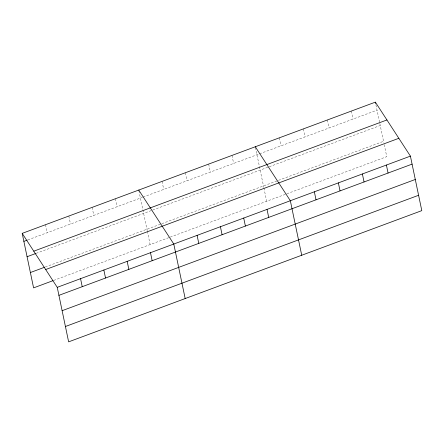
<?xml version="1.0" encoding="UTF-8"?>
<svg xmlns="http://www.w3.org/2000/svg" width="444" height="444" viewBox="0 0 444 444"><rect width="100%" height="100%" fill="white"/><g stroke="black" fill="none" stroke-linecap="round" stroke-linejoin="round"><path stroke-width="0.33" stroke-dasharray="2.22 1.67" d="M27.756 239.932L142.358 197.347M143.007 197.108L258.908 154.046M259.557 153.802L377.039 110.151M36.142 253.352L152.042 210.29M152.686 210.051L268.609 166.977M269.258 166.739L380.247 125.497M45.271 266.999L161.172 223.937M161.821 223.698L383.549 141.309M53.657 280.425L169.558 237.362M170.207 237.118L286.152 194.039M286.802 193.795L386.757 156.66L383.966 143.312M375.924 104.812L379.687 122.827M379.825 123.499L383.827 142.646M351.354 111.067L353.024 119.075M327.339 119.991L329.01 128M303.324 128.915L304.995 136.918M279.304 137.84L280.98 145.843M255.428 147.43L263.753 187.263M263.891 187.929L266.678 201.271M231.979 155.422L233.655 163.425M208.674 164.086L210.345 172.089M185.364 172.744L187.035 180.747M162.054 181.402L163.725 189.41M138.883 190.731L147.208 230.564M147.347 231.23L150.133 244.577M115.434 198.723L117.111 206.732M92.124 207.387L93.801 215.39M68.82 216.045L70.491 224.054M45.51 224.708L47.181 232.712"/><path stroke-width="0.67" d="M22.2 233.366L375.369 102.148L410.411 156.122L421.8 210.634L68.631 341.852L57.243 287.34L22.2 233.366L33.589 287.879L53.014 280.663M23.871 241.375L27.112 240.171M33.766 251.182L386.935 119.958M27.078 256.721L35.498 253.591M30.381 272.533L44.628 267.238M45.682 269.53L398.845 138.306M57.243 287.34L410.411 156.122M58.919 295.349L412.082 164.125M62.121 310.695L415.29 179.47M65.423 326.507L418.592 195.282M255.289 146.764L290.337 200.738L301.726 255.245M138.744 190.065L173.787 244.039L185.176 298.551M375.369 102.148L375.646 103.48M386.397 165.04L388.067 173.049M362.382 173.965L364.052 181.973M338.367 182.889L340.037 190.892M314.352 191.814L316.023 199.817M267.027 209.396L268.698 217.399M243.717 218.054L245.388 226.063M220.407 226.718L222.078 234.721M197.097 235.376L198.773 243.384M150.483 252.697L152.153 260.706M127.173 261.361L128.843 269.364M103.863 270.019L105.533 278.027M80.553 278.682L82.223 286.685"/></g></svg>
